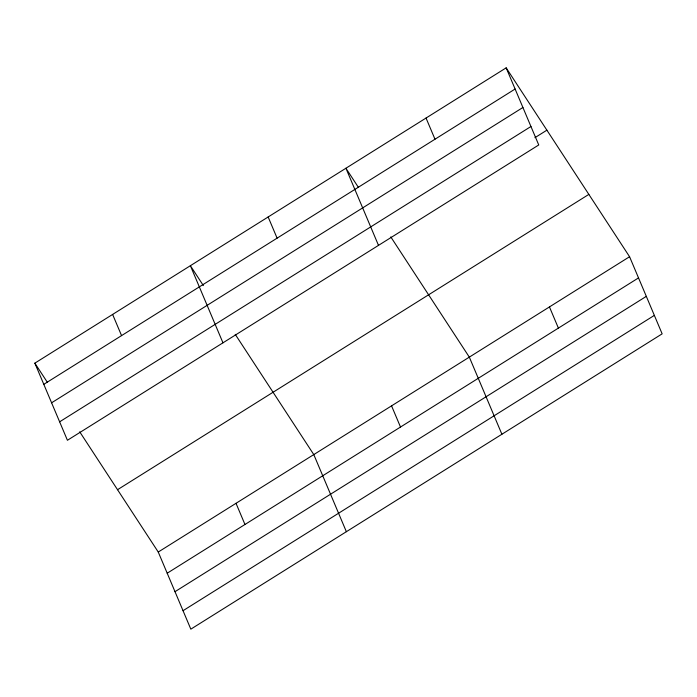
<?xml version="1.0" encoding="UTF-8"?>
<svg xmlns="http://www.w3.org/2000/svg" width="697" height="697" viewBox="0 0 697 697"><rect width="100%" height="100%" fill="white"/><g stroke="black" fill="none" stroke-linecap="round" stroke-linejoin="round"><path stroke-width="1.05" d="M506.17 67.844L538.746 144.967L67.426 440.277L34.85 363.154L506.17 67.844L629.574 256.723L662.15 333.846L190.83 629.156L158.254 552.033L79.711 431.818M43.798 384.335L515.109 89.024M51.595 402.796L522.907 107.486M59.628 421.816L530.948 126.505M534.921 137.675L546.892 130.173M117.532 489.703L588.852 194.393M158.254 552.033L629.574 256.723M167.202 573.213L638.522 277.903M174.999 591.675L646.319 296.364M183.032 610.694L654.352 315.384M358.31 187.223L345.921 168.256L378.497 245.37M390.782 236.91L469.325 357.134L501.901 434.248M203.367 285.578L190.386 265.705L222.962 342.819M235.246 334.368L313.789 454.583L346.365 531.698M34.85 363.154L47.248 382.13M549.454 306.924L558.393 328.104M426.041 118.046L434.989 139.226M391.557 405.854L400.505 427.034M268.153 216.976L277.101 238.156M236.022 503.312L244.969 524.492M112.618 314.434L121.566 335.614"/></g></svg>
